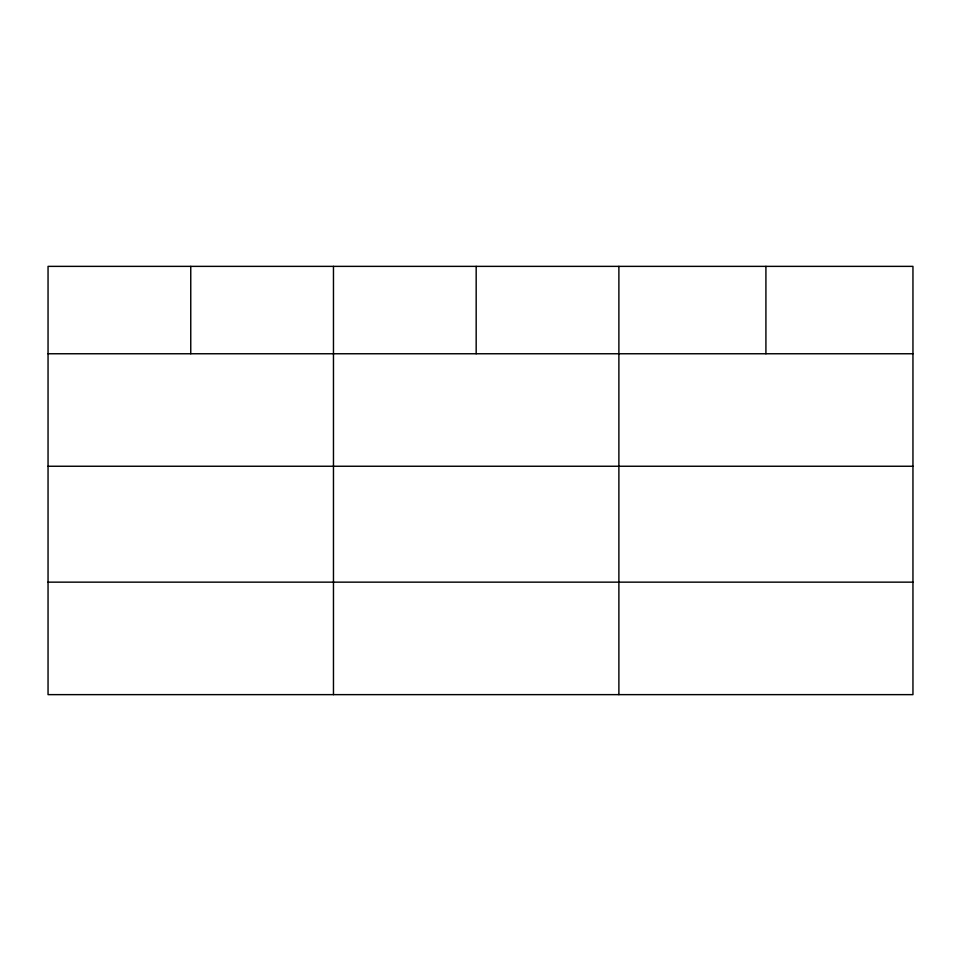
<?xml version="1.0" encoding="UTF-8"?>
<svg xmlns="http://www.w3.org/2000/svg" width="961" height="961" viewBox="0 0 961 961"><rect width="100%" height="100%" fill="white"/><g stroke="black" fill="none" stroke-linecap="round" stroke-linejoin="round"><path stroke-width="1.44" d="M912.95 466.253L912.95 266.365L48.05 266.365L48.05 694.635L912.95 694.635L912.95 466.253L48.05 466.253M48.05 353.756L912.95 353.756M48.05 582.15L912.95 582.15M765.917 266.365L765.917 353.756M618.884 266.365L618.884 694.635M476.175 266.365L476.175 353.756M333.467 266.365L333.467 694.635M190.758 266.365L190.758 353.756"/></g></svg>
